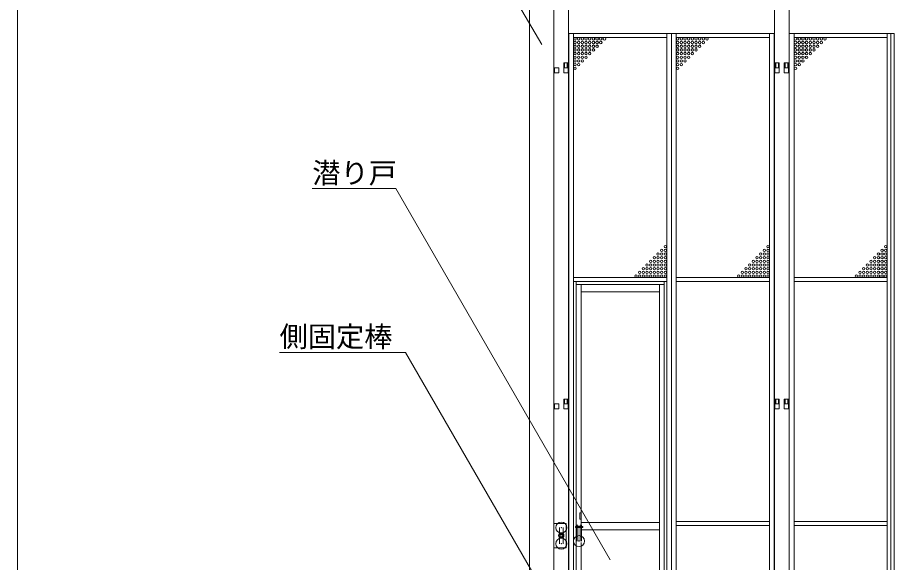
# Model space of a CAD drawing. Units: millimetres, scale not verified. Extents: x -12090 to 12090, y -18325 to 18325.
# Drawn here: x -12090 to -8518, y 6577 to 8801 of the extents above; entities that cross this region are included whole.
import ezdxf
from ezdxf.enums import TextEntityAlignment as Align

# ---------------------------------------------------------------- set-up
doc = ezdxf.new("R2010")
doc.units = ezdxf.units.MM
doc.header["$LTSCALE"] = 90
doc.header["$PDMODE"] = 32
doc.header["$PDSIZE"] = 45
doc.linetypes.add('DASHED1', pattern=[1.8, 1.2, -0.6])
for name, color, linetype, lineweight in [('0-2_ACCG-3018', 134, 'Continuous', 18), ('0-A_図面枠', 134, 'Continuous', 18), ('0-C_側固定棒', 134, 'Continuous', 18), ('1-0_中央走行棒', 134, 'Continuous', 18), ('1-9_標準ﾊﾟﾈﾙ', 134, 'Continuous', 18), ('1-A_標準柱', 134, 'Continuous', 18), ('1-B_文字', 134, 'Continuous', 18)]:
    doc.layers.add(name, color=color, linetype=linetype, lineweight=lineweight)
doc.styles.add('ＭＳ ゴシック', font='')
doc.styles.get('ＭＳ ゴシック').set_extended_font_data('MS Gothic')

msp = doc.modelspace()

# ---------------------------------------------------------------- linework, layer by layer
at = {"layer": '0-2_ACCG-3018'}
for centre in [(-9813.94, 8714.06), (-9798.94, 8714.06), (-9783.94, 8714.06), (-9768.94, 8714.06), (-9753.94, 8714.06), (-9738.94, 8714.06), (-9723.94, 8714.06), (-9708.94, 8714.06), (-9693.94, 8714.06), (-9394.95, 8714.06), (-9379.94, 8714.06), (-9364.94, 8714.06), (-9349.95, 8714.06), (-9334.94, 8714.06), (-9319.94, 8714.06), (-9304.95, 8714.06), (-9289.94, 8714.06), (-9274.94, 8714.06), (-8913.94, 8714.06), (-8898.94, 8714.06), (-8883.94, 8714.06), (-8868.94, 8714.06), (-8853.94, 8714.06), (-8838.94, 8714.06), (-8823.94, 8714.06), (-8808.94, 8714.06), (-8793.94, 8714.06), (-9813.94, 8699.06), (-9813.94, 8684.06), (-9798.94, 8699.06), (-9798.94, 8684.06), (-9783.94, 8699.06), (-9783.94, 8684.06), (-9768.94, 8699.06), (-9768.94, 8684.06), (-9753.94, 8699.06), (-9753.94, 8684.06), (-9738.94, 8699.06), (-9738.94, 8684.06), (-9723.94, 8699.06), (-9723.94, 8684.06), (-9708.94, 8699.06), (-9394.95, 8699.06), (-9394.95, 8684.06), (-9379.94, 8699.06), (-9379.94, 8684.06), (-9364.94, 8699.06), (-9364.94, 8684.06), (-9349.95, 8699.06), (-9349.95, 8684.06), (-9334.94, 8699.06), (-9334.94, 8684.06), (-9319.94, 8699.06), (-9319.94, 8684.06), (-9304.95, 8699.06), (-9304.95, 8684.06), (-9289.94, 8699.06), (-8913.94, 8699.06), (-8913.94, 8684.06), (-8898.94, 8699.06), (-8898.94, 8684.06), (-8883.94, 8699.06), (-8883.94, 8684.06), (-8868.94, 8699.06), (-8868.94, 8684.06), (-8853.94, 8699.06), (-8853.94, 8684.06), (-8838.94, 8699.06), (-8838.94, 8684.06), (-8823.94, 8699.06), (-8823.94, 8684.06), (-8808.94, 8699.06), (-9813.94, 8669.06), (-9813.94, 8654.06), (-9798.94, 8669.06), (-9798.94, 8654.06), (-9783.94, 8669.06), (-9783.94, 8654.06), (-9768.94, 8669.06), (-9768.94, 8654.06), (-9753.94, 8669.06), (-9753.94, 8654.06), (-9738.94, 8669.06), (-9394.95, 8669.06), (-9394.95, 8654.06), (-9379.94, 8669.06), (-9379.94, 8654.06), (-9364.94, 8669.06), (-9364.94, 8654.06), (-9349.95, 8669.06), (-9349.95, 8654.06), (-9334.94, 8669.06), (-9334.94, 8654.06), (-9319.94, 8669.06), (-8913.94, 8669.06), (-8913.94, 8654.06), (-8898.94, 8669.06), (-8898.94, 8654.06), (-8883.94, 8669.06), (-8883.94, 8654.06), (-8868.94, 8669.06), (-8868.94, 8654.06), (-8853.94, 8669.06), (-8853.94, 8654.06), (-8838.94, 8669.06), (-9813.94, 8639.06), (-9813.94, 8624.06), (-9813.94, 8609.06), (-9798.94, 8639.06), (-9798.94, 8624.06), (-9798.94, 8609.06), (-9783.94, 8639.06), (-9783.94, 8624.06), (-9768.94, 8639.06), (-9394.95, 8639.06), (-9394.95, 8624.06), (-9394.95, 8609.06), (-9379.94, 8639.06), (-9379.94, 8624.06), (-9379.94, 8609.06), (-9364.94, 8639.06), (-9364.94, 8624.06), (-9349.95, 8639.06), (-8913.94, 8639.06), (-8913.94, 8624.06), (-8913.94, 8609.06), (-8898.94, 8639.06), (-8898.94, 8624.06), (-8898.94, 8609.06), (-8883.94, 8639.06), (-8883.94, 8624.06), (-8868.94, 8639.06), (-9813.94, 8594.06), (-9394.95, 8594.06), (-8913.94, 8594.06), (-9445.45, 7866.06), (-9026.44, 7866.06), (-8545.45, 7866.06), (-9490.45, 7821.06), (-9475.44, 7836.06), (-9475.44, 7821.06), (-9460.44, 7851.06), (-9460.44, 7836.06), (-9460.44, 7821.06), (-9445.45, 7851.06), (-9445.45, 7836.06), (-9445.45, 7821.06), (-9071.44, 7821.06), (-9056.44, 7836.06), (-9056.44, 7821.06), (-9041.44, 7851.06), (-9041.44, 7836.06), (-9041.44, 7821.06), (-9026.44, 7851.06), (-9026.44, 7836.06), (-9026.44, 7821.06), (-8590.45, 7821.06), (-8575.44, 7836.06), (-8575.44, 7821.06), (-8560.44, 7851.06), (-8560.44, 7836.06), (-8560.44, 7821.06), (-8545.45, 7851.06), (-8545.45, 7836.06), (-8545.45, 7821.06), (-9520.44, 7791.06), (-9505.44, 7806.06), (-9505.44, 7791.06), (-9490.45, 7806.06), (-9490.45, 7791.06), (-9475.44, 7806.06), (-9475.44, 7791.06), (-9460.44, 7806.06), (-9460.44, 7791.06), (-9445.45, 7806.06), (-9445.45, 7791.06), (-9101.44, 7791.06), (-9086.44, 7806.06), (-9086.44, 7791.06), (-9071.44, 7806.06), (-9071.44, 7791.06), (-9056.44, 7806.06), (-9056.44, 7791.06), (-9041.44, 7806.06), (-9041.44, 7791.06), (-9026.44, 7806.06), (-9026.44, 7791.06), (-8620.44, 7791.06), (-8605.44, 7806.06), (-8605.44, 7791.06), (-8590.45, 7806.06), (-8590.45, 7791.06), (-8575.44, 7806.06), (-8575.44, 7791.06), (-8560.44, 7806.06), (-8560.44, 7791.06), (-8545.45, 7806.06), (-8545.45, 7791.06), (-9550.44, 7761.06), (-9535.45, 7776.06), (-9535.45, 7761.06), (-9520.44, 7776.06), (-9520.44, 7761.06), (-9505.44, 7776.06), (-9505.44, 7761.06), (-9490.45, 7776.06), (-9490.45, 7761.06), (-9475.44, 7776.06), (-9475.44, 7761.06), (-9460.44, 7776.06), (-9460.44, 7761.06), (-9445.45, 7776.06), (-9445.45, 7761.06), (-9131.44, 7761.06), (-9116.44, 7776.06), (-9116.44, 7761.06), (-9101.44, 7776.06), (-9101.44, 7761.06), (-9086.44, 7776.06), (-9086.44, 7761.06), (-9071.44, 7776.06), (-9071.44, 7761.06), (-9056.44, 7776.06), (-9056.44, 7761.06), (-9041.44, 7776.06), (-9041.44, 7761.06), (-9026.44, 7776.06), (-9026.44, 7761.06), (-8650.44, 7761.06), (-8635.45, 7776.06), (-8635.45, 7761.06), (-8620.44, 7776.06), (-8620.44, 7761.06), (-8605.44, 7776.06), (-8605.44, 7761.06), (-8590.45, 7776.06), (-8590.45, 7761.06), (-8575.44, 7776.06), (-8575.44, 7761.06), (-8560.44, 7776.06), (-8560.44, 7761.06), (-8545.45, 7776.06), (-8545.45, 7761.06), (-9565.44, 7746.06), (-9550.44, 7746.06), (-9535.45, 7746.06), (-9520.44, 7746.06), (-9505.44, 7746.06), (-9490.45, 7746.06), (-9475.44, 7746.06), (-9460.44, 7746.06), (-9445.45, 7746.06), (-9146.44, 7746.06), (-9131.44, 7746.06), (-9116.44, 7746.06), (-9101.44, 7746.06), (-9086.44, 7746.06), (-9071.44, 7746.06), (-9056.44, 7746.06), (-9041.44, 7746.06), (-9026.44, 7746.06), (-8665.44, 7746.06), (-8650.44, 7746.06), (-8635.45, 7746.06), (-8620.44, 7746.06), (-8605.44, 7746.06), (-8590.45, 7746.06), (-8575.44, 7746.06), (-8560.44, 7746.06), (-8545.45, 7746.06)]:
    msp.add_circle(centre, 5, dxfattribs=at)
at = {"layer": '0-A_図面枠'}
msp.add_lwpolyline([(-12090.19, 18325), (12059.81, 18325), (12059.81, 1675), (-12090.19, 1675)], close=True, dxfattribs=at)
at = {"layer": '0-C_側固定棒'}
for p, q in [((-9840.19, 7244.06), (-9840.19, 8595.56)), ((-9840.19, 5872.56), (-9840.19, 7224.06))]:
    msp.add_line(p, q, dxfattribs=at)
msp.add_lwpolyline([(-9840.19, 8615.56), (-9840.19, 9467.56), (-9900.19, 9467.56), (-9900.19, 5797.56), (-9840.19, 5797.56), (-9840.19, 5852.56)], dxfattribs=at)
for points in [[(-9897.84, 8575.56), (-9880.54, 8575.56), (-9880.54, 8595.56), (-9897.84, 8595.56)], [(-9859.84, 8575.56), (-9842.54, 8575.56), (-9842.54, 8595.56), (-9859.84, 8595.56)], [(-9897.84, 7204.06), (-9880.54, 7204.06), (-9880.54, 7224.06), (-9897.84, 7224.06)], [(-9859.84, 7204.06), (-9842.54, 7204.06), (-9842.54, 7224.06), (-9859.84, 7224.06)], [(-9875.1, 6696.06), (-9880.01, 6687.56), (-9875.1, 6679.06), (-9865.29, 6679.06), (-9860.38, 6687.56), (-9865.29, 6696.06)]]:
    msp.add_lwpolyline(points, close=True, dxfattribs=at)
for radius in [11, 8.5, 4.76, 4.22]:
    msp.add_circle((-9870.19, 6687.56), radius, dxfattribs=at)
for start, end in [(132.757, 167.243), (192.757, 227.243), (72.757, 107.243), (12.757, 47.243), (312.757, 347.243), (252.757, 287.243)]:
    msp.add_arc((-9870.19, 6687.56), 8.9, start, end, dxfattribs=at)
at = {"layer": '1-0_中央走行棒'}
for p, q in [((-9000.19, 8595.56), (-9000.19, 7244.06)), ((-8940.19, 7244.06), (-8940.19, 8595.56)), ((-9000.19, 7224.06), (-9000.19, 5872.56)), ((-8940.19, 5872.56), (-8940.19, 7224.06))]:
    msp.add_line(p, q, dxfattribs=at)
for points in [[(-8995.19, 9947.56), (-9000.19, 9947.56), (-9000.19, 8615.56)], [(-8940.19, 8615.56), (-8940.19, 9947.56), (-8945.19, 9947.56)]]:
    msp.add_lwpolyline(points, dxfattribs=at)
for points in [[(-8997.84, 8575.56), (-8980.54, 8575.56), (-8980.54, 8595.56), (-8997.84, 8595.56)], [(-8959.84, 8575.56), (-8942.54, 8575.56), (-8942.54, 8595.56), (-8959.84, 8595.56)], [(-8997.84, 7204.06), (-8980.54, 7204.06), (-8980.54, 7224.06), (-8997.84, 7224.06)], [(-8959.84, 7204.06), (-8942.54, 7204.06), (-8942.54, 7224.06), (-8959.84, 7224.06)]]:
    msp.add_lwpolyline(points, close=True, dxfattribs=at)
at = {"layer": '1-9_標準ﾊﾟﾈﾙ', "linetype": 'DASHED1'}
for p, q in [((-9856.69, 8615.56), (-9856.69, 8595.56)), ((-9845.69, 8615.56), (-9845.69, 8595.56)), ((-8994.69, 8615.56), (-8994.69, 8595.56)), ((-8983.69, 8615.56), (-8983.69, 8595.56)), ((-8956.69, 8615.56), (-8956.69, 8595.56)), ((-8945.69, 8615.56), (-8945.69, 8595.56)), ((-9856.69, 7244.06), (-9856.69, 7224.06)), ((-9845.69, 7244.06), (-9845.69, 7224.06)), ((-8994.69, 7244.06), (-8994.69, 7224.06)), ((-8983.69, 7244.06), (-8983.69, 7224.06)), ((-8956.69, 7244.06), (-8956.69, 7224.06)), ((-8945.69, 7244.06), (-8945.69, 7224.06))]:
    msp.add_line(p, q, dxfattribs=at)
at = {"layer": '1-9_標準ﾊﾟﾈﾙ'}
for p, q in [((-9843.49, 8615.56), (-9843.49, 8595.56)), ((-8996.9, 8615.56), (-8996.9, 8595.56)), ((-8943.49, 8615.56), (-8943.49, 8595.56)), ((-9843.49, 7244.06), (-9843.49, 7224.06)), ((-8996.9, 7244.06), (-8996.9, 7224.06)), ((-8943.49, 7244.06), (-8943.49, 7224.06)), ((-9807.7, 6664.56), (-9807.7, 6719.56)), ((-9802.69, 6719.56), (-9802.69, 6664.56)), ((-9792.69, 6664.56), (-9792.69, 6719.56)), ((-9787.69, 6719.56), (-9787.69, 6664.56))]:
    msp.add_line(p, q, dxfattribs=at)
for points in [[(-9839.69, 8735.56), (-9819.94, 8735.56), (-9819.94, 5732.56), (-9839.69, 5732.56)], [(-9439.44, 8735.56), (-9819.94, 8735.56), (-9819.94, 8720.06), (-9439.44, 8720.06)], [(-9439.44, 8735.56), (-9420.19, 8735.56), (-9420.19, 5732.56), (-9439.44, 5732.56)], [(-9420.19, 8735.56), (-9400.94, 8735.56), (-9400.94, 5732.56), (-9420.19, 5732.56)], [(-9400.94, 8735.56), (-9020.44, 8735.56), (-9020.44, 8720.06), (-9400.94, 8720.06)], [(-9000.69, 8735.56), (-9020.44, 8735.56), (-9020.44, 5732.56), (-9000.69, 5732.56)], [(-8939.69, 8735.56), (-8919.94, 8735.56), (-8919.94, 5732.56), (-8939.69, 5732.56)], [(-8539.44, 8735.56), (-8919.94, 8735.56), (-8919.94, 8720.06), (-8539.44, 8720.06)], [(-8525.2, 8735.56), (-8539.44, 8735.56), (-8539.44, 5732.56), (-8525.2, 5732.56)], [(-8525.2, 8735.56), (-8510.94, 8735.56), (-8510.94, 5732.56), (-8525.2, 5732.56)], [(-9439.44, 7740.06), (-9819.94, 7740.06), (-9819.94, 7724.06), (-9439.44, 7724.06)], [(-9819.94, 5748.06), (-9809.69, 5748.06), (-9809.69, 7724.06), (-9819.94, 7724.06)], [(-9439.44, 5748.06), (-9449.69, 5748.06), (-9449.69, 7724.06), (-9439.44, 7724.06)], [(-9400.94, 7740.06), (-9020.44, 7740.06), (-9020.44, 7724.06), (-9400.94, 7724.06)], [(-8539.44, 7740.06), (-8919.94, 7740.06), (-8919.94, 7724.06), (-8539.44, 7724.06)], [(-9789.7, 7711.56), (-9469.69, 7711.56), (-9469.69, 7681.56), (-9789.7, 7681.56)], [(-9449.69, 7711.56), (-9469.69, 7711.56), (-9469.69, 5760.56), (-9449.69, 5760.56)], [(-9789.7, 6754.56), (-9794.69, 6754.56), (-9794.69, 6779.56), (-9789.7, 6779.56)], [(-9812.69, 6724.56), (-9782.69, 6724.56), (-9782.69, 6719.56), (-9812.69, 6719.56)], [(-9400.94, 6744.06), (-9020.44, 6744.06), (-9020.44, 6728.06), (-9400.94, 6728.06)], [(-8539.44, 6744.06), (-8919.94, 6744.06), (-8919.94, 6728.06), (-8539.44, 6728.06)]]:
    msp.add_lwpolyline(points, close=True, dxfattribs=at)
for points in [[(-9839.69, 8595.56), (-9859.69, 8595.56), (-9859.69, 8615.56), (-9839.69, 8615.56)], [(-9000.69, 8595.56), (-8980.69, 8595.56), (-8980.69, 8615.56), (-9000.69, 8615.56)], [(-8939.69, 8595.56), (-8959.69, 8595.56), (-8959.69, 8615.56), (-8939.69, 8615.56)], [(-9809.69, 6724.56), (-9809.69, 7711.56), (-9789.7, 7711.56), (-9789.7, 6729.56)], [(-9839.69, 7224.06), (-9859.69, 7224.06), (-9859.69, 7244.06), (-9839.69, 7244.06)], [(-9000.69, 7224.06), (-8980.69, 7224.06), (-8980.69, 7244.06), (-9000.69, 7244.06)], [(-8939.69, 7224.06), (-8959.69, 7224.06), (-8959.69, 7244.06), (-8939.69, 7244.06)], [(-9789.7, 6658.56), (-9789.7, 5760.56), (-9809.69, 5760.56), (-9809.69, 6719.56)], [(-9807.7, 6724.56), (-9807.7, 6729.56), (-9802.69, 6729.56), (-9802.69, 6724.56)], [(-9792.69, 6724.56), (-9792.69, 6729.56), (-9787.69, 6729.56), (-9787.69, 6724.56)], [(-9789.7, 6729.56), (-9789.7, 6740.06), (-9469.69, 6740.06), (-9469.69, 6710.06), (-9787.69, 6710.06)]]:
    msp.add_lwpolyline(points, dxfattribs=at)
msp.add_point((-9797.7, 6664.56), dxfattribs=at)
at = {"layer": '1-A_標準柱'}
for p, q in [((-10000.2, 6167), (-10000.2, 9617)), ((-9900.19, 6167), (-9900.19, 9617)), ((-9877.69, 6695.6), (-9877.69, 6720)), ((-9862.69, 6720), (-9862.69, 6695.6)), ((-9877.69, 6654), (-9877.69, 6679.51)), ((-9862.69, 6679.51), (-9862.69, 6654))]:
    msp.add_line(p, q, dxfattribs=at)
msp.add_lwpolyline([(-9900.19, 6737), (-9850.19, 6737), (-9850.19, 6637), (-9900.19, 6637)], close=True, dxfattribs=at)
for p in [(-9870.19, 6720), (-9870.19, 6654)]:
    msp.add_point(p, dxfattribs=at)
at = {"layer": '1-B_文字'}
for p, q in [((-10886.74, 8103.64), (-10546.6, 8103.64)), ((-11020.36, 7434.56), (-10506.43, 7434.56))]:
    msp.add_line(p, q, dxfattribs=at)
for points in [[(-9950.19, 8690.45), (-10488.47, 9607.9), (-10488.91, 9607.9)], [(-9670.79, 6587.6), (-10546.07, 8103.64), (-10546.51, 8103.64)], [(-9869.83, 6332.98), (-10505.83, 7434.56), (-10506.27, 7434.56)]]:
    msp.add_lwpolyline(points, dxfattribs=at)

# ---------------------------------------------------------------- texts
at = {"layer": '1-B_文字', "style": 'ＭＳ ゴシック'}
for s, p in [('潜り戸', (-10886.74, 8099.24)), ('側固定棒', (-11020.36, 7431.69))]:
    msp.add_text(s, height=84.46, dxfattribs=at).set_placement(p, align=Align.BOTTOM_LEFT)

doc.saveas('drawing.dxf')
